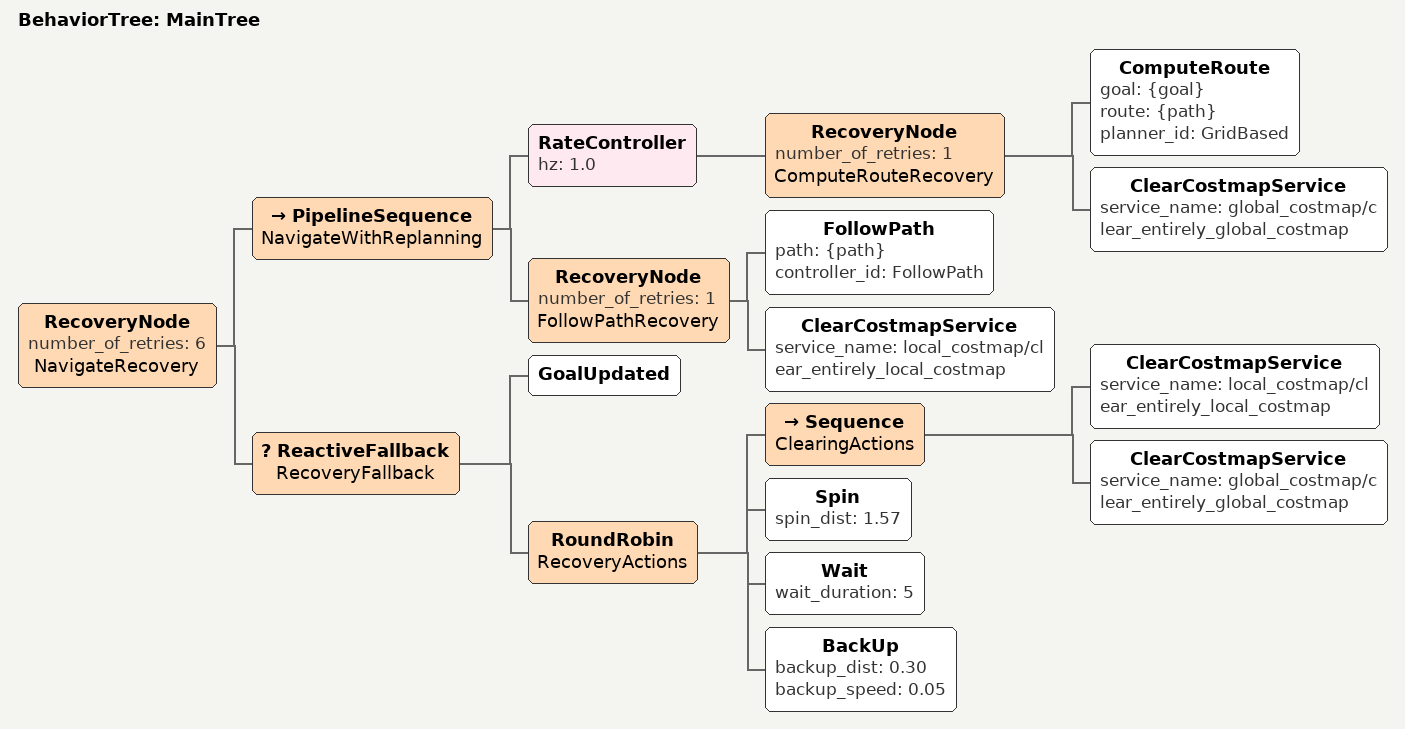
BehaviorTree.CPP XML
<root main_tree_to_execute="MainTree">
  <BehaviorTree ID="MainTree">
    <RecoveryNode number_of_retries="6" name="NavigateRecovery">
      <PipelineSequence name="NavigateWithReplanning">
        <RateController hz="1.0">
          <RecoveryNode number_of_retries="1" name="ComputeRouteRecovery">
            <ComputeRoute goal="{goal}" route="{path}" planner_id="GridBased"/>
            <ClearCostmapService service_name="global_costmap/clear_entirely_global_costmap"/>
          </RecoveryNode>
        </RateController>
        <RecoveryNode number_of_retries="1" name="FollowPathRecovery">
          <FollowPath path="{path}" controller_id="FollowPath"/>
          <ClearCostmapService service_name="local_costmap/clear_entirely_local_costmap"/>
        </RecoveryNode>
      </PipelineSequence>
      <ReactiveFallback name="RecoveryFallback">
        <GoalUpdated/>
        <RoundRobin name="RecoveryActions">
          <Sequence name="ClearingActions">
            <ClearCostmapService service_name="local_costmap/clear_entirely_local_costmap"/>
            <ClearCostmapService service_name="global_costmap/clear_entirely_global_costmap"/>
          </Sequence>
          <Spin spin_dist="1.57"/>
          <Wait wait_duration="5"/>
          <BackUp backup_dist="0.30" backup_speed="0.05"/>
        </RoundRobin>
      </ReactiveFallback>
    </RecoveryNode>
  </BehaviorTree>
</root>
